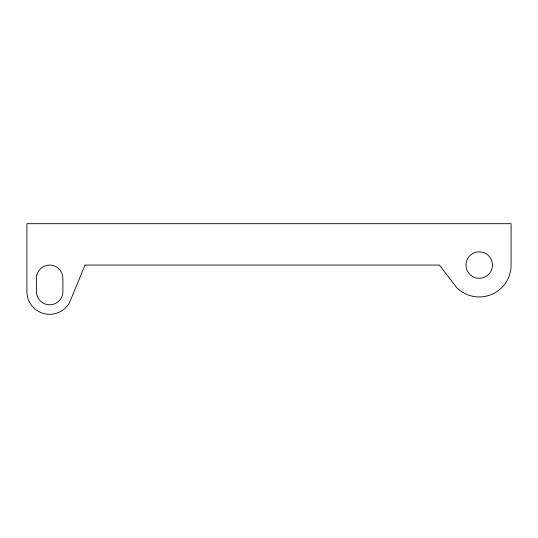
<?xml version="1.0" encoding="UTF-8"?>
<svg xmlns="http://www.w3.org/2000/svg" width="538" height="538" viewBox="0 0 538 538"><rect width="100%" height="100%" fill="white"/><g stroke="black" fill="none" stroke-linecap="round" stroke-linejoin="round"><path stroke-width="0.81" d="M36.866 274.884L36.416 278.314L36.416 291.556A13.242 13.242 0 0 0 49.664 304.797A13.242 13.242 0 0 0 62.906 291.556L62.906 278.314L62.455 274.884L61.13 271.69A13.242 13.242 0 0 0 38.191 271.69L36.866 274.884M85.058 265.066L69.375 302.934A22.764 22.764 0 0 1 26.9 291.556L26.9 223.687L511.1 223.687L511.1 265.066A31.863 31.863 0 0 1 456.701 287.601L439.411 265.066L85.058 265.066M472.613 276.539A13.242 13.242 0 0 0 492.478 265.066A13.242 13.242 0 0 0 472.613 253.6A13.242 13.242 0 0 0 472.613 276.539"/></g></svg>
